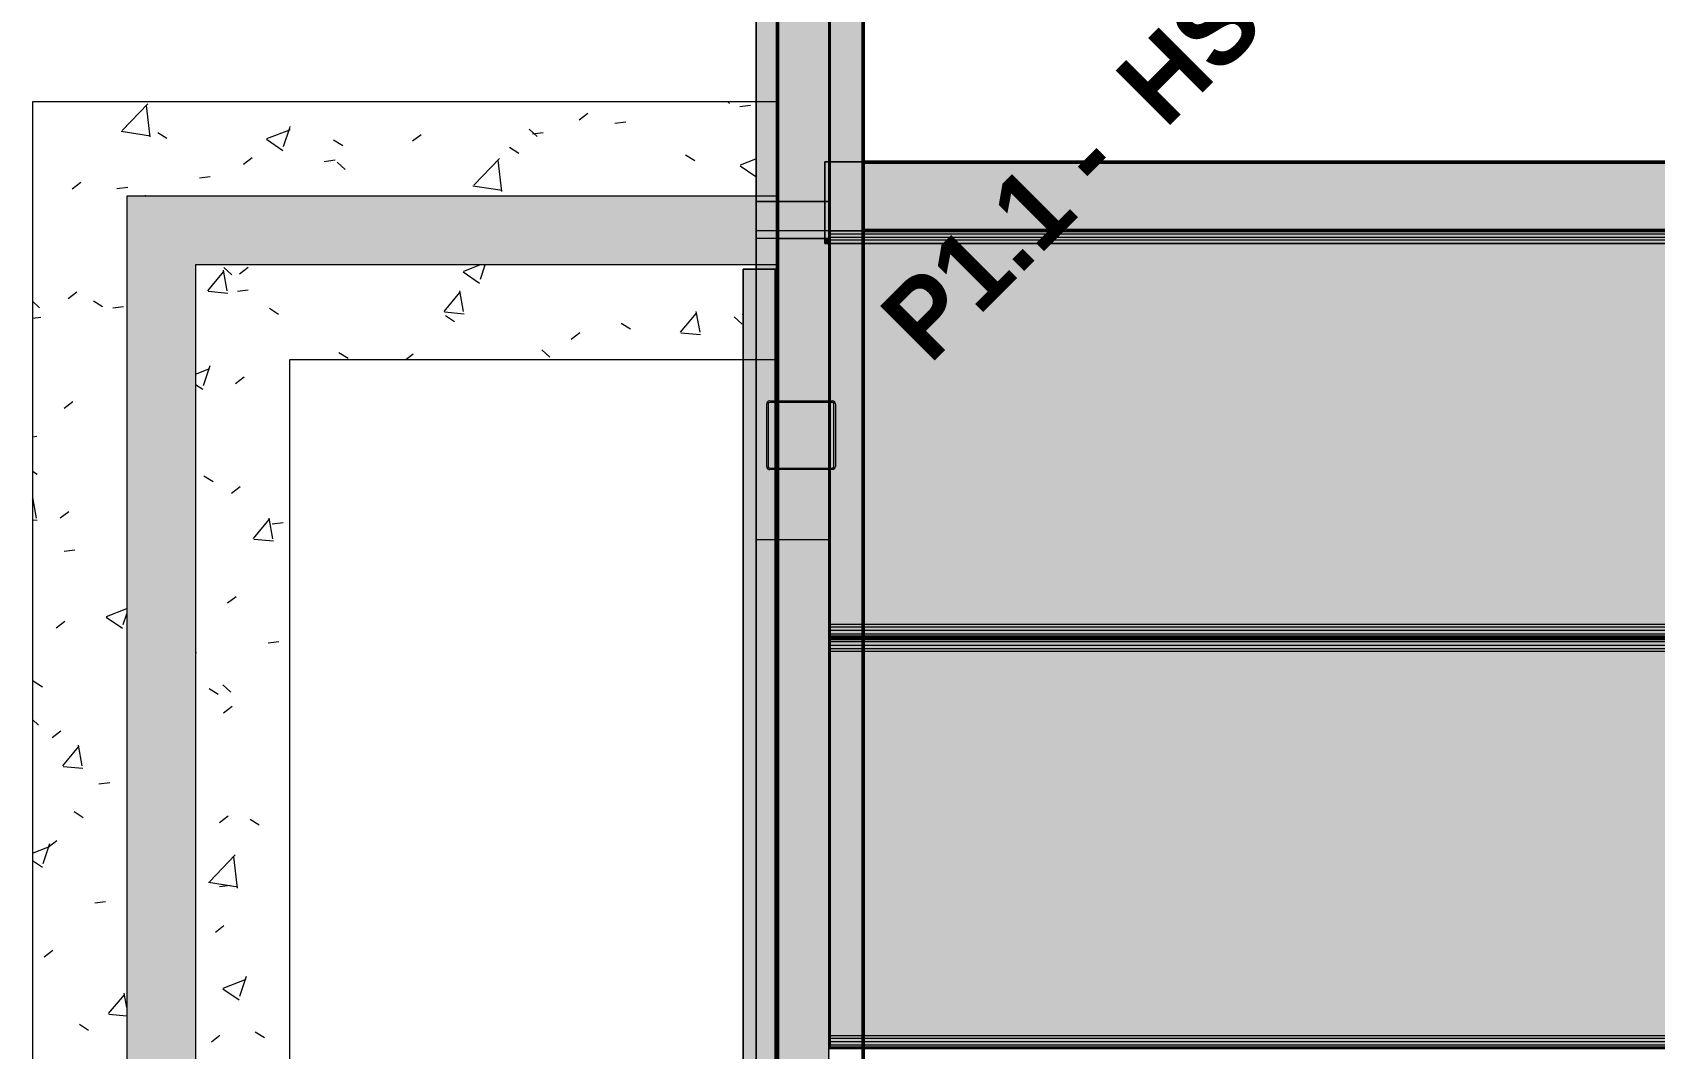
# Model space of a CAD drawing. Header units: inches. Extents: x -4126 to 2305, y -1116 to 12338.
# Drawn here: x -3916.1 to -3727.1, y 11335.7 to 11454.1 of the extents above; entities that cross this region are included whole.
import ezdxf

# ---------------------------------------------------------------- set-up
doc = ezdxf.new("R2010")
doc.units = ezdxf.units.IN
doc.header["$MEASUREMENT"] = 0
doc.linetypes.add('Hidden 1_8_', pattern=[0.1875, 0.125, -0.0625])
for name, color, linetype, lineweight in [('A-WALL', 113, 'Continuous', 13), ('I-WALL', 2, 'Continuous', 13), ('S-BEAM', 12, 'Continuous', 9), ('S-COLS', 52, 'Continuous', 9), ('S-COLS-IDEN', 171, 'Continuous', 30), ('S-FNDN', 32, 'Continuous', 13)]:
    doc.layers.add(name, color=color, linetype=linetype, lineweight=lineweight)
doc.styles.add('Century Gothic_B', font='GOTHICB.TTF', dxfattribs={"height": 9})
pattern_1 = [(50, (0, 0), (27.5427, -2.40992), [2.88, -31.68]), (355, (0, 0), (-5.327844, 28.884266), [2.304, -25.344]), (100.451, (2.295, -0.2), (22.215316, 26.47393), [2.448, -26.924]), (46.184, (0, 7.68), (40.98187, -6.35642), [4.32, -47.52]), (96.636, (3.415, 7.15), (35.89075, 37.40619), [3.671, -40.386]), (351.184, (0, 7.68), (35.89097, 37.40622), [3.456, -38.016]), (21, (3.84, 5.76), (22.921036, -15.46073), [2.88, -31.68]), (326, (3.84, 5.76), (9.34353, 27.84574), [2.304, -25.344]), (71.451, (5.75, 4.472), (32.26477, 12.38442), [2.448, -26.924]), (37.5, (0, 0), (0.466855, 12.782707), [1.267, -23.77, 1.267, -24.461, -25.44]), (37.5, (0, 0), (0.466855, 12.782707), [-50.765, 1.267, -24.173]), (7.5, (0, 0), (10.10159, 15.14509), [1.267, -13.402, 1.267, -23.194, -9.696]), (7.5, (0, 0), (10.10159, 15.14509), [-39.13, 1.267, -8.429]), (327.5, (-8.563, 0), (20.499161, -0.86578), [1.267, -8.333, 1.267, -28.685, -39.744]), (327.5, (-8.563, 0), (20.499161, -0.86578), [-39.552, 1.267, -38.477]), (317.5, (-12.403, 0), (22.39478, 3.844288), [1.267, -11.213, 1.267, -18.624, -28.224]), (317.5, (-12.403, 0), (22.39478, 3.844288), [-32.371, 1.267, -26.957])]

# ---------------------------------------------------------------- blocks, each defined once
blk = doc.blocks.new('CTR - 1st Phase - Shell_rvt-1-FRAMING PLAN - 1ST FLOOR')
at = {"layer": 'A-WALL', "lineweight": 5, "transparency": 33554585}
for points in [[(-3829.32, 11445.99), (-3829.32, 11551.9), (-3831.82, 11551.9), (-3831.82, 11445.99), (-3829.65, 11445.99)], [(-3829.32, 11434.99), (-3829.32, 11445.99), (-3831.82, 11445.99), (-3831.82, 11434.99), (-3829.42, 11434.99)], [(-3829.34, 11430.99), (-3829.41, 11434.39), (-3831.82, 11434.39), (-3831.82, 11430.99)], [(-3829.32, 11434.39), (-3829.32, 11434.99), (-3829.42, 11434.98), (-3829.41, 11434.39)], [(-3829.32, 11430.99), (-3829.32, 11434.39), (-3829.41, 11434.39), (-3829.34, 11430.99)], [(-3823.82, 11430.99), (-3823.82, 11434.39), (-3829.32, 11434.39), (-3829.32, 11430.99), (-3829.28, 11430.99)], [(-3823.82, 11430.99), (-3823.2, 11430.99), (-3823.2, 11434.39), (-3823.82, 11434.39)], [(-3831.82, 11426.99), (-3829.32, 11426.99), (-3829.32, 11430.08), (-3831.82, 11430.08), (-3831.82, 11428.43)], [(-3823.32, 11429.49), (-3823.32, 11430.08), (-3823.82, 11430.08), (-3823.82, 11429.49)], [(-3823.2, 11429.49), (-3823.2, 11430.08), (-3823.32, 11430.08), (-3823.3, 11429.49)], [(-3831.82, 11426.49), (-3829.32, 11426.49), (-3829.32, 11426.99), (-3831.82, 11426.99)], [(-3829.5, 11415.99), (-3829.32, 11415.99), (-3829.32, 11426.49), (-3831.82, 11426.49), (-3831.82, 11415.99), (-3829.54, 11415.99)], [(-3829.32, 11164.59), (-3823.32, 11164.59), (-3823.32, 11394.99), (-3829.32, 11394.99), (-3829.32, 11170.09)]]:
    blk.add_hatch(color=13, dxfattribs=at).paths.add_polyline_path(points, flags=0)
h = blk.add_hatch(color=13, dxfattribs=at)
h.paths.add_polyline_path([(-3829.32, 11430.08), (-3823.82, 11430.08), (-3823.82, 11430.99), (-3829.32, 11430.99)], flags=0)
h.paths.add_polyline_path([(-3823.82, 11434.39), (-3823.82, 11438.99), (-3823.2, 11438.99), (-3823.2, 11551.9), (-3829.32, 11551.9), (-3829.32, 11434.39), (-3829.11, 11434.39)], flags=0)
h = blk.add_hatch(color=13, dxfattribs=at)
h.paths.add_polyline_path([(-3831.82, 11430.08), (-3829.32, 11430.08), (-3829.34, 11430.99), (-3831.82, 11430.99)], flags=0)
h.paths.add_polyline_path([(-3831.82, 11434.39), (-3829.41, 11434.39), (-3829.42, 11434.99), (-3831.82, 11434.99), (-3831.82, 11434.69)], flags=0)
h = blk.add_hatch(color=13, dxfattribs=at)
h.paths.add_polyline_path([(-3829.32, 10011.59), (-3823.32, 10011.59), (-3823.32, 10051.37), (-3829.32, 10051.37), (-3829.32, 10050.65)], flags=0)
h.paths.add_polyline_path([(-3829.32, 10089.39), (-3823.32, 10089.39), (-3823.32, 10127.98), (-3829.32, 10127.98), (-3829.32, 10105.37)], flags=0)
h.paths.add_polyline_path([(-3829.32, 10166), (-3823.32, 10166), (-3823.32, 10167.33), (-3829.32, 10167.33)], flags=0)
h.paths.add_polyline_path([(-3823.32, 10203.45), (-3823.32, 10242.99), (-3829.32, 10242.99), (-3829.32, 10203.45)], flags=0)
h.paths.add_polyline_path([(-3823.32, 10281.01), (-3823.32, 10363.19), (-3829.32, 10363.19), (-3829.32, 10281.01), (-3823.82, 10281.01)], flags=0)
h.paths.add_polyline_path([(-3824.69, 10391.06), (-3823.32, 10391.06), (-3823.32, 10434.99), (-3829.32, 10434.99), (-3829.32, 10391.06)], flags=0)
h.paths.add_polyline_path([(-3829.32, 10473.01), (-3823.32, 10473.01), (-3823.32, 10473.77), (-3829.32, 10473.77)], flags=0)
h.paths.add_polyline_path([(-3823.32, 10511.79), (-3823.32, 10588.78), (-3829.32, 10588.78), (-3829.32, 10511.79), (-3825.65, 10511.79)], flags=0)
h.paths.add_polyline_path([(-3829.32, 10626.8), (-3823.32, 10626.8), (-3823.32, 10627.18), (-3829.32, 10627.18)], flags=0)
h.paths.add_polyline_path([(-3823.32, 10665.2), (-3823.32, 10746.19), (-3829.32, 10746.19), (-3829.32, 10665.2), (-3826.87, 10665.2)], flags=0)
h.paths.add_polyline_path([(-3823.32, 10774.06), (-3823.32, 10780.97), (-3829.32, 10780.97), (-3829.32, 10774.06), (-3827.74, 10774.06)], flags=0)
h.paths.add_polyline_path([(-3823.32, 10818.99), (-3823.32, 10857.77), (-3829.32, 10857.77), (-3829.32, 10818.99), (-3828.09, 10818.99)], flags=0)
h.paths.add_polyline_path([(-3828.71, 10895.79), (-3823.32, 10895.79), (-3823.32, 10902.05), (-3829.32, 10902.05), (-3829.32, 10895.79)], flags=0)
h.paths.add_polyline_path([(-3823.32, 10929.93), (-3823.32, 10973.54), (-3829.32, 10973.54), (-3829.32, 10929.93), (-3828.98, 10929.93)], flags=0)
h.paths.add_polyline_path([(-3823.32, 11009.66), (-3823.32, 11011.18), (-3829.32, 11011.18), (-3829.32, 11009.66)], flags=0)
h.paths.add_polyline_path([(-3824.76, 11049.2), (-3823.32, 11049.2), (-3823.32, 11049.58), (-3829.32, 11049.58), (-3829.32, 11049.2)], flags=0)
h.paths.add_polyline_path([(-3823.32, 11087.6), (-3823.32, 11144.15), (-3829.32, 11144.15), (-3829.32, 11087.6), (-3826.28, 11087.6)], flags=0)
h.paths.add_polyline_path([(-3823.32, 11144.33), (-3823.32, 11151.98), (-3829.32, 11151.98), (-3829.32, 11144.33), (-3828.52, 11144.33)], flags=0)
h.paths.add_polyline_path([(-3827.17, 11152.15), (-3823.32, 11152.15), (-3823.32, 11164.59), (-3829.32, 11164.59), (-3829.32, 11152.15), (-3828.83, 11152.15)], flags=0)
h.paths.add_polyline_path([(-3823.32, 11394.99), (-3823.32, 11403.15), (-3829.32, 11403.15), (-3829.32, 11394.99)], flags=0)
h.paths.add_polyline_path([(-3823.32, 11403.33), (-3823.32, 11410.98), (-3829.32, 11410.98), (-3829.32, 11403.33), (-3827.87, 11403.33)], flags=0)
h.paths.add_polyline_path([(-3829.32, 11411.15), (-3823.32, 11411.15), (-3823.32, 11429.49), (-3823.82, 11429.49), (-3823.82, 11430.08), (-3829.32, 11430.08), (-3829.32, 11415.99)], flags=0)
h = blk.add_hatch(color=13, dxfattribs=at)
h.paths.add_polyline_path([(-3823.2, 10011.59), (-3823.2, 10051.37), (-3823.32, 10051.37), (-3823.32, 10011.59)], flags=0)
h.paths.add_polyline_path([(-3823.32, 10089.39), (-3823.2, 10089.39), (-3823.2, 10104.54), (-3823.32, 10104.54)], flags=0)
h.paths.add_polyline_path([(-3823.32, 10104.94), (-3823.2, 10104.94), (-3823.2, 10105.37), (-3823.32, 10105.37)], flags=0)
h.paths.add_polyline_path([(-3823.32, 10106.2), (-3823.2, 10106.2), (-3823.2, 10106.63), (-3823.32, 10106.63)], flags=0)
h.paths.add_polyline_path([(-3823.32, 10107.02), (-3823.2, 10107.02), (-3823.2, 10127.98), (-3823.32, 10127.98)], flags=0)
h.paths.add_polyline_path([(-3823.25, 10166), (-3823.2, 10166), (-3823.2, 10167.33), (-3823.32, 10167.33), (-3823.32, 10166)], flags=0)
h.paths.add_polyline_path([(-3823.2, 10203.45), (-3823.2, 10242.99), (-3823.32, 10242.99), (-3823.32, 10203.45)], flags=0)
h.paths.add_polyline_path([(-3823.32, 10281.01), (-3823.2, 10281.01), (-3823.2, 10296.07), (-3823.32, 10296.07)], flags=0)
h.paths.add_polyline_path([(-3823.32, 10296.47), (-3823.2, 10296.47), (-3823.2, 10296.9), (-3823.32, 10296.9)], flags=0)
h.paths.add_polyline_path([(-3823.32, 10297.73), (-3823.2, 10297.73), (-3823.2, 10298.16), (-3823.32, 10298.16)], flags=0)
h.paths.add_polyline_path([(-3823.2, 10298.55), (-3823.2, 10343.95), (-3823.32, 10343.95), (-3823.32, 10298.55)], flags=0)
h.paths.add_polyline_path([(-3823.2, 10344.35), (-3823.2, 10344.78), (-3823.32, 10344.78), (-3823.32, 10344.35)], flags=0)
h.paths.add_polyline_path([(-3823.32, 10345.61), (-3823.2, 10345.61), (-3823.2, 10346.04), (-3823.32, 10346.04)], flags=0)
h.paths.add_polyline_path([(-3823.2, 10346.43), (-3823.2, 10363.19), (-3823.32, 10363.19), (-3823.32, 10346.43)], flags=0)
h.paths.add_polyline_path([(-3823.2, 10391.06), (-3823.2, 10391.84), (-3823.32, 10391.84), (-3823.32, 10391.06)], flags=0)
h.paths.add_polyline_path([(-3823.32, 10392.23), (-3823.2, 10392.23), (-3823.2, 10392.66), (-3823.32, 10392.66)], flags=0)
h.paths.add_polyline_path([(-3823.32, 10393.49), (-3823.2, 10393.49), (-3823.2, 10393.92), (-3823.32, 10393.92)], flags=0)
h.paths.add_polyline_path([(-3823.2, 10394.32), (-3823.2, 10434.99), (-3823.32, 10434.99), (-3823.32, 10394.32)], flags=0)
h.paths.add_polyline_path([(-3823.2, 10473.01), (-3823.2, 10473.77), (-3823.32, 10473.77), (-3823.32, 10473.01)], flags=0)
h.paths.add_polyline_path([(-3823.32, 10511.79), (-3823.2, 10511.79), (-3823.2, 10535.48), (-3823.32, 10535.48)], flags=0)
h.paths.add_polyline_path([(-3823.2, 10535.87), (-3823.2, 10536.3), (-3823.32, 10536.3), (-3823.32, 10535.87)], flags=0)
h.paths.add_polyline_path([(-3823.32, 10537.14), (-3823.2, 10537.14), (-3823.2, 10537.57), (-3823.32, 10537.57)], flags=0)
h.paths.add_polyline_path([(-3823.2, 10537.96), (-3823.2, 10583.36), (-3823.32, 10583.36), (-3823.32, 10537.96)], flags=0)
h.paths.add_polyline_path([(-3823.32, 10583.76), (-3823.2, 10583.76), (-3823.2, 10584.19), (-3823.32, 10584.19)], flags=0)
h.paths.add_polyline_path([(-3823.32, 10585.02), (-3823.2, 10585.02), (-3823.2, 10585.45), (-3823.32, 10585.45)], flags=0)
h.paths.add_polyline_path([(-3823.2, 10585.84), (-3823.2, 10588.78), (-3823.32, 10588.78), (-3823.32, 10585.84)], flags=0)
h.paths.add_polyline_path([(-3823.32, 10626.8), (-3823.2, 10626.8), (-3823.2, 10627.18), (-3823.32, 10627.18)], flags=0)
h.paths.add_polyline_path([(-3823.2, 10665.2), (-3823.2, 10679.13), (-3823.32, 10679.13), (-3823.32, 10665.2)], flags=0)
h.paths.add_polyline_path([(-3823.32, 10679.52), (-3823.2, 10679.52), (-3823.2, 10679.95), (-3823.32, 10679.95)], flags=0)
h.paths.add_polyline_path([(-3823.32, 10680.78), (-3823.2, 10680.78), (-3823.2, 10681.21), (-3823.32, 10681.21)], flags=0)
h.paths.add_polyline_path([(-3823.32, 10681.61), (-3823.2, 10681.61), (-3823.2, 10727.01), (-3823.32, 10727.01)], flags=0)
h.paths.add_polyline_path([(-3823.32, 10727.4), (-3823.2, 10727.4), (-3823.2, 10727.83), (-3823.32, 10727.83)], flags=0)
h.paths.add_polyline_path([(-3823.32, 10728.67), (-3823.2, 10728.67), (-3823.2, 10729.1), (-3823.32, 10729.1)], flags=0)
h.paths.add_polyline_path([(-3823.2, 10729.49), (-3823.2, 10746.19), (-3823.32, 10746.19), (-3823.32, 10729.49)], flags=0)
h.paths.add_polyline_path([(-3823.2, 10774.06), (-3823.2, 10774.89), (-3823.32, 10774.89), (-3823.32, 10774.06)], flags=0)
h.paths.add_polyline_path([(-3823.2, 10775.28), (-3823.2, 10775.71), (-3823.32, 10775.71), (-3823.32, 10775.28)], flags=0)
h.paths.add_polyline_path([(-3823.32, 10776.55), (-3823.2, 10776.55), (-3823.2, 10776.98), (-3823.32, 10776.98)], flags=0)
h.paths.add_polyline_path([(-3823.2, 10777.37), (-3823.2, 10780.97), (-3823.32, 10780.97), (-3823.32, 10777.37)], flags=0)
h.paths.add_polyline_path([(-3823.2, 10818.99), (-3823.2, 10822.77), (-3823.32, 10822.77), (-3823.32, 10818.99)], flags=0)
h.paths.add_polyline_path([(-3823.32, 10823.17), (-3823.2, 10823.17), (-3823.2, 10823.6), (-3823.32, 10823.6)], flags=0)
h.paths.add_polyline_path([(-3823.32, 10824.08), (-3823.2, 10824.08), (-3823.2, 10824.5), (-3823.32, 10824.5)], flags=0)
h.paths.add_polyline_path([(-3823.32, 10824.9), (-3823.2, 10824.9), (-3823.2, 10857.77), (-3823.32, 10857.77), (-3823.32, 10825.65)], flags=0)
h.paths.add_polyline_path([(-3823.32, 10895.79), (-3823.2, 10895.79), (-3823.2, 10902.05), (-3823.32, 10902.05)], flags=0)
h.paths.add_polyline_path([(-3823.32, 10929.93), (-3823.2, 10929.93), (-3823.2, 10966.06), (-3823.32, 10966.06)], flags=0)
h.paths.add_polyline_path([(-3823.32, 10966.46), (-3823.2, 10966.46), (-3823.2, 10966.89), (-3823.32, 10966.89)], flags=0)
h.paths.add_polyline_path([(-3823.2, 10967.72), (-3823.2, 10968.15), (-3823.32, 10968.15), (-3823.32, 10967.72)], flags=0)
h.paths.add_polyline_path([(-3823.32, 10968.54), (-3823.2, 10968.54), (-3823.2, 10973.54), (-3823.32, 10973.54)], flags=0)
h.paths.add_polyline_path([(-3823.2, 11009.66), (-3823.2, 11011.18), (-3823.32, 11011.18), (-3823.32, 11009.66)], flags=0)
h.paths.add_polyline_path([(-3823.32, 11049.2), (-3823.2, 11049.2), (-3823.2, 11049.58), (-3823.32, 11049.58)], flags=0)
h.paths.add_polyline_path([(-3823.2, 11087.6), (-3823.2, 11109.71), (-3823.32, 11109.71), (-3823.32, 11087.6)], flags=0)
h.paths.add_polyline_path([(-3823.32, 11110.1), (-3823.2, 11110.1), (-3823.2, 11110.53), (-3823.32, 11110.53)], flags=0)
h.paths.add_polyline_path([(-3823.2, 11111.37), (-3823.2, 11111.8), (-3823.32, 11111.8), (-3823.32, 11111.37)], flags=0)
h.paths.add_polyline_path([(-3823.32, 11112.19), (-3823.2, 11112.19), (-3823.2, 11144.15), (-3823.32, 11144.15), (-3823.32, 11121.94)], flags=0)
h.paths.add_polyline_path([(-3823.2, 11144.33), (-3823.2, 11151.98), (-3823.32, 11151.98), (-3823.32, 11144.33)], flags=0)
h.paths.add_polyline_path([(-3823.32, 11152.15), (-3823.2, 11152.15), (-3823.2, 11157.59), (-3823.32, 11157.59)], flags=0)
h.paths.add_polyline_path([(-3823.32, 11157.99), (-3823.2, 11157.99), (-3823.2, 11158.41), (-3823.32, 11158.41)], flags=0)
h.paths.add_polyline_path([(-3823.2, 11159.25), (-3823.2, 11159.68), (-3823.32, 11159.68), (-3823.32, 11159.25)], flags=0)
h.paths.add_polyline_path([(-3823.32, 11160.07), (-3823.2, 11160.07), (-3823.2, 11164.59), (-3823.32, 11164.59)], flags=0)
h.paths.add_polyline_path([(-3823.2, 11394.99), (-3823.2, 11403.15), (-3823.32, 11403.15), (-3823.32, 11394.99)], flags=0)
h.paths.add_polyline_path([(-3823.32, 11403.33), (-3823.2, 11403.33), (-3823.2, 11410.98), (-3823.32, 11410.98), (-3823.32, 11406.9)], flags=0)
h.paths.add_polyline_path([(-3823.32, 11411.15), (-3823.2, 11411.15), (-3823.2, 11429.49), (-3823.32, 11429.49), (-3823.32, 11417.66)], flags=0)
h = blk.add_hatch(color=13, dxfattribs=at)
h.paths.add_polyline_path([(-3829.58, 11394.99), (-3829.32, 11394.99), (-3829.32, 11403.15), (-3830.38, 11403.19), (-3830.4, 11403.2), (-3830.53, 11403.35), (-3830.57, 11403.5), (-3830.55, 11410.89), (-3830.53, 11410.98), (-3830.38, 11411.11), (-3830.23, 11411.15), (-3829.32, 11411.15), (-3829.32, 11415.99), (-3831.82, 11415.99), (-3831.82, 11394.99), (-3829.6, 11394.99)], flags=0)
h.paths.add_polyline_path([(-3829.58, 11403.33), (-3829.32, 11403.33), (-3829.32, 11410.98), (-3830.31, 11410.96), (-3830.38, 11410.89), (-3830.4, 11410.81), (-3830.38, 11403.41), (-3830.31, 11403.35), (-3830.23, 11403.33), (-3829.6, 11403.33)], flags=0)
h = blk.add_hatch(color=13, dxfattribs=at)
h.paths.add_polyline_path([(-3829.32, 11144.15), (-3823.32, 11144.15), (-3823.32, 11144.33), (-3829.32, 11144.33), (-3829.32, 11144.17)], flags=0)
h.paths.add_polyline_path([(-3828.83, 11151.98), (-3823.32, 11151.99), (-3823.32, 11152.15), (-3829.32, 11152.13), (-3829.32, 11151.98)], flags=0)
h.paths.add_polyline_path([(-3829.32, 11403.15), (-3823.32, 11403.15), (-3823.32, 11403.33), (-3829.32, 11403.33), (-3829.32, 11403.17)], flags=0)
h.paths.add_polyline_path([(-3829.32, 11410.98), (-3823.32, 11410.99), (-3823.32, 11411.15), (-3829.32, 11411.13)], flags=0)
h = blk.add_hatch(color=13, dxfattribs=at)
h.paths.add_polyline_path([(-3823.2, 11144.15), (-3823.2, 11144.33), (-3823.32, 11144.32), (-3823.32, 11144.15)], flags=0)
h.paths.add_polyline_path([(-3823.2, 11151.98), (-3823.2, 11152.15), (-3823.32, 11152.15), (-3823.32, 11151.98)], flags=0)
h.paths.add_polyline_path([(-3823.2, 11403.15), (-3823.2, 11403.33), (-3823.32, 11403.32), (-3823.32, 11403.15)], flags=0)
h.paths.add_polyline_path([(-3823.2, 11410.98), (-3823.2, 11411.15), (-3823.32, 11411.15), (-3823.32, 11410.98)], flags=0)
h = blk.add_hatch(color=13, dxfattribs=at)
h.paths.add_polyline_path([(-3829.32, 11283.17), (-3829.57, 11283.19), (-3829.54, 11283.33), (-3829.32, 11283.34), (-3829.32, 11394.99), (-3831.82, 11394.99), (-3831.82, 11283.18), (-3829.39, 11283.17)], flags=0)
h.paths.add_polyline_path([(-3829.58, 11164.59), (-3829.32, 11164.59), (-3829.32, 11283.17), (-3829.82, 11283.17), (-3829.79, 11164.59), (-3829.59, 11164.59)], flags=0)
h = blk.add_hatch(color=13, dxfattribs=at)
h.paths.add_polyline_path([(-3823.32, 11164.59), (-3823.2, 11164.59), (-3823.2, 11205.47), (-3823.32, 11205.47), (-3823.32, 11170.09)], flags=0)
h.paths.add_polyline_path([(-3823.32, 11205.87), (-3823.2, 11205.87), (-3823.2, 11206.3), (-3823.32, 11206.3)], flags=0)
h.paths.add_polyline_path([(-3823.32, 11207.13), (-3823.2, 11207.13), (-3823.2, 11207.56), (-3823.32, 11207.56)], flags=0)
h.paths.add_polyline_path([(-3823.32, 11207.95), (-3823.2, 11207.95), (-3823.2, 11253.36), (-3823.32, 11253.36)], flags=0)
h.paths.add_polyline_path([(-3823.32, 11253.75), (-3823.2, 11253.75), (-3823.2, 11254.18), (-3823.32, 11254.18)], flags=0)
h.paths.add_polyline_path([(-3823.32, 11255.01), (-3823.2, 11255.01), (-3823.2, 11255.44), (-3823.32, 11255.44)], flags=0)
h.paths.add_polyline_path([(-3823.32, 11255.84), (-3823.2, 11255.84), (-3823.2, 11287.78), (-3823.32, 11287.78), (-3823.32, 11256.21)], flags=0)
h.paths.add_polyline_path([(-3823.32, 11288.2), (-3823.2, 11288.2), (-3823.2, 11288.63), (-3823.32, 11288.63), (-3823.32, 11288.5)], flags=0)
h.paths.add_polyline_path([(-3823.32, 11289.02), (-3823.2, 11289.02), (-3823.2, 11334.42), (-3823.32, 11334.42), (-3823.32, 11299.26)], flags=0)
h.paths.add_polyline_path([(-3823.2, 11334.82), (-3823.2, 11335.25), (-3823.32, 11335.25), (-3823.32, 11334.82)], flags=0)
h.paths.add_polyline_path([(-3823.32, 11336.08), (-3823.2, 11336.08), (-3823.2, 11336.51), (-3823.32, 11336.51)], flags=0)
h.paths.add_polyline_path([(-3823.32, 11336.9), (-3823.2, 11336.9), (-3823.2, 11382.3), (-3823.32, 11382.3), (-3823.32, 11342.32)], flags=0)
h.paths.add_polyline_path([(-3823.32, 11382.7), (-3823.2, 11382.7), (-3823.2, 11383.13), (-3823.32, 11383.13)], flags=0)
h.paths.add_polyline_path([(-3823.32, 11383.96), (-3823.2, 11383.96), (-3823.2, 11384.39), (-3823.32, 11384.39)], flags=0)
h.paths.add_polyline_path([(-3823.32, 11384.78), (-3823.2, 11384.78), (-3823.2, 11394.99), (-3823.32, 11394.99), (-3823.32, 11385.37)], flags=0)
h = blk.add_hatch(color=13, dxfattribs=at)
h.paths.add_polyline_path([(-3823.2, 11205.47), (-3823.2, 11205.87), (-3823.32, 11205.87), (-3823.32, 11205.47)], flags=0)
h.paths.add_polyline_path([(-3823.32, 11207.56), (-3823.2, 11207.56), (-3823.2, 11207.95), (-3823.32, 11207.95)], flags=0)
h.paths.add_polyline_path([(-3823.2, 11253.36), (-3823.2, 11253.75), (-3823.32, 11253.75), (-3823.32, 11253.36)], flags=0)
h.paths.add_polyline_path([(-3823.2, 11255.44), (-3823.2, 11255.84), (-3823.32, 11255.84), (-3823.32, 11255.44)], flags=0)
h.paths.add_polyline_path([(-3823.32, 11288.63), (-3823.2, 11288.63), (-3823.2, 11289.02), (-3823.32, 11289.02)], flags=0)
h.paths.add_polyline_path([(-3823.2, 11334.42), (-3823.2, 11334.82), (-3823.32, 11334.82), (-3823.32, 11334.42)], flags=0)
h.paths.add_polyline_path([(-3823.2, 11336.51), (-3823.2, 11336.9), (-3823.32, 11336.9), (-3823.32, 11336.51)], flags=0)
h.paths.add_polyline_path([(-3823.32, 11382.3), (-3823.2, 11382.3), (-3823.2, 11382.7), (-3823.32, 11382.7)], flags=0)
h.paths.add_polyline_path([(-3823.32, 11384.39), (-3823.2, 11384.39), (-3823.2, 11384.78), (-3823.32, 11384.78)], flags=0)
h = blk.add_hatch(color=13, dxfattribs=at)
h.paths.add_polyline_path([(-3823.32, 11206.3), (-3823.2, 11206.3), (-3823.2, 11207.13), (-3823.32, 11207.13), (-3823.32, 11206.67)], flags=0)
h.paths.add_polyline_path([(-3823.2, 11254.18), (-3823.2, 11255.01), (-3823.32, 11255.01), (-3823.32, 11254.18)], flags=0)
h.paths.add_polyline_path([(-3823.2, 11287.78), (-3823.2, 11288.2), (-3823.32, 11288.2), (-3823.32, 11287.78)], flags=0)
h.paths.add_polyline_path([(-3823.32, 11335.25), (-3823.2, 11335.25), (-3823.2, 11336.08), (-3823.32, 11336.08), (-3823.32, 11335.62)], flags=0)
h.paths.add_polyline_path([(-3823.2, 11383.13), (-3823.2, 11383.96), (-3823.32, 11383.96), (-3823.32, 11383.13)], flags=0)
at = {"layer": 'A-WALL', "color": 253}
for p, q in [((-3831.82, 11551.9), (-3831.82, 11445.99)), ((-3829.32, 11430.99), (-3823.82, 11430.99)), ((-3823.82, 11430.99), (-3823.32, 11430.99)), ((-3823.32, 11430.99), (-3823.2, 11430.99)), ((-3823.2, 11430.58), (-3823.2, 11430.19)), ((-3831.82, 11415.99), (-3831.82, 11226.97)), ((-3829.32, 11415.99), (-3829.32, 11283.34)), ((-3829.32, 11394.99), (-3829.32, 11415.99)), ((-3823.2, 11411.15), (-3823.2, 11410.99)), ((-3823.2, 11403.32), (-3823.2, 11403.15)), ((-3829.32, 11283.34), (-3829.32, 11394.99)), ((-3823.2, 11384.78), (-3823.2, 11384.39)), ((-3823.2, 11383.96), (-3823.2, 11383.59)), ((-3823.2, 11383.5), (-3823.2, 11383.13)), ((-3823.2, 11382.7), (-3823.2, 11382.3)), ((-3823.2, 11336.9), (-3823.2, 11336.51)), ((-3823.2, 11336.08), (-3823.2, 11335.7))]:
    blk.add_line(p, q, dxfattribs=at)
at = {"layer": 'A-WALL', "color": 9}
for p, q in [((-3823.2, 11430.99), (-3823.2, 11551.9)), ((-3831.82, 11445.99), (-3831.82, 11434.99)), ((-3831.82, 11434.99), (-3831.82, 11430.08)), ((-3823.2, 11430.58), (-3823.2, 11430.99)), ((-3823.2, 11430.19), (-3823.2, 11430.58)), ((-3831.82, 11430.08), (-3831.82, 11426.99)), ((-3829.32, 11430.08), (-3829.32, 11426.99)), ((-3829.32, 11426.99), (-3829.32, 11430.08)), ((-3823.32, 11430.08), (-3829.32, 11430.08)), ((-3823.2, 11430.08), (-3823.32, 11430.08)), ((-3823.2, 11430.08), (-3823.2, 11430.19)), ((-3823.2, 11394.99), (-3823.2, 11430.08)), ((-3831.82, 11426.99), (-3831.82, 11426.49)), ((-3831.82, 11426.49), (-3831.82, 11415.99)), ((-3829.32, 11426.99), (-3829.32, 11426.49)), ((-3829.32, 11426.49), (-3829.32, 11426.99)), ((-3829.32, 11426.49), (-3829.32, 11415.99)), ((-3829.32, 11415.99), (-3829.32, 11426.49)), ((-3829.32, 11394.99), (-3823.32, 11394.99)), ((-3823.32, 11394.99), (-3823.2, 11394.99)), ((-3823.2, 11384.78), (-3823.2, 11394.99)), ((-3823.2, 11384.39), (-3823.2, 11384.78)), ((-3823.2, 11383.59), (-3823.2, 11384.39)), ((-3823.2, 11382.7), (-3823.2, 11383.5)), ((-3823.2, 11382.3), (-3823.2, 11382.7)), ((-3823.2, 11336.9), (-3823.2, 11382.3)), ((-3823.2, 11336.51), (-3823.2, 11336.9)), ((-3823.2, 11335.7), (-3823.2, 11336.51))]:
    blk.add_line(p, q, dxfattribs=at)
at = {"layer": 'A-WALL', "color": 33}
for p, q in [((-3831.82, 11445.99), (-3831.82, 11547.59)), ((-3823.2, 11547.59), (-3823.2, 11438.99)), ((-3831.82, 11434.99), (-3831.82, 11445.99)), ((-3831.82, 11434.39), (-3831.82, 11434.99)), ((-3831.82, 11430.99), (-3829.34, 11430.99)), ((-3831.82, 11430.08), (-3831.82, 11430.99)), ((-3829.32, 11430.99), (-3823.82, 11430.99)), ((-3823.32, 11430.99), (-3823.2, 11430.99)), ((-3823.2, 11430.99), (-3823.2, 11430.58)), ((-3831.82, 11426.99), (-3831.82, 11430.08)), ((-3829.32, 11430.08), (-3823.32, 11430.08)), ((-3823.32, 11430.08), (-3823.2, 11430.08)), ((-3823.2, 11430.19), (-3823.2, 11430.08)), ((-3823.2, 11430.08), (-3823.2, 11429.49)), ((-3823.2, 11429.49), (-3823.2, 11411.15)), ((-3831.82, 11426.49), (-3831.82, 11426.99)), ((-3831.82, 11415.99), (-3831.82, 11426.49)), ((-3831.82, 11394.99), (-3831.82, 11415.99)), ((-3823.2, 11410.99), (-3823.2, 11403.32)), ((-3823.2, 11403.15), (-3823.2, 11384.78)), ((-3831.82, 11283.18), (-3831.82, 11394.99)), ((-3831.82, 11394.99), (-3831.82, 11283.18)), ((-3831.82, 11394.99), (-3829.77, 11394.99)), ((-3831.82, 11394.99), (-3829.77, 11394.99)), ((-3829.73, 11394.99), (-3829.69, 11394.99)), ((-3829.73, 11394.99), (-3829.69, 11394.99)), ((-3829.42, 11394.99), (-3829.32, 11394.99)), ((-3829.42, 11394.99), (-3829.32, 11394.99)), ((-3829.32, 11394.99), (-3823.32, 11394.99)), ((-3823.32, 11394.99), (-3823.2, 11394.99)), ((-3823.2, 11384.39), (-3823.2, 11383.96)), ((-3823.2, 11383.13), (-3823.2, 11382.7)), ((-3823.2, 11382.3), (-3823.2, 11336.9)), ((-3823.2, 11336.51), (-3823.2, 11336.08))]:
    blk.add_line(p, q, dxfattribs=at)
at = {"layer": 'A-WALL', "color": 23}
for p, q in [((-3823.2, 11438.99), (-3823.2, 11434.39)), ((-3831.82, 11430.99), (-3831.82, 11434.39)), ((-3829.41, 11434.39), (-3831.82, 11434.39)), ((-3831.82, 11434.39), (-3829.41, 11434.39)), ((-3829.32, 11434.39), (-3829.41, 11434.39)), ((-3829.41, 11434.39), (-3829.32, 11434.39)), ((-3823.82, 11434.39), (-3829.32, 11434.39)), ((-3829.32, 11434.39), (-3823.82, 11434.39)), ((-3823.2, 11434.39), (-3823.82, 11434.39)), ((-3823.82, 11434.39), (-3823.2, 11434.39)), ((-3823.2, 11434.39), (-3823.2, 11430.99)), ((-3831.82, 11430.99), (-3829.34, 11430.99)), ((-3823.82, 11430.99), (-3823.32, 11430.99)), ((-3829.32, 11430.08), (-3831.82, 11430.08)), ((-3829.32, 11430.08), (-3831.82, 11430.08)), ((-3823.82, 11430.08), (-3829.32, 11430.08)), ((-3823.82, 11430.08), (-3829.32, 11430.08)), ((-3823.32, 11430.08), (-3823.82, 11430.08)), ((-3823.32, 11430.08), (-3823.82, 11430.08)), ((-3823.2, 11430.08), (-3823.32, 11430.08)), ((-3823.2, 11430.08), (-3823.32, 11430.08)), ((-3831.82, 11283.18), (-3831.82, 11394.99))]:
    blk.add_line(p, q, dxfattribs=at)
blk = doc.blocks.new('CTR - 1st Phase -Stairs _ Elevators_rvt-1-FRAMING PLAN - 1ST FLOOR')
at = {"layer": 'I-WALL', "lineweight": 5, "transparency": 33554585}
h = blk.add_hatch(color=8, dxfattribs=at)
h.paths.add_polyline_path([(-3823.82, 11430.08), (-3823.32, 11430.08), (-3823.32, 11430.99), (-3823.82, 11430.99), (-3823.82, 11430.19)], flags=0)
h.paths.add_polyline_path([(-3823.32, 11434.39), (-3823.2, 11434.39), (-3823.2, 11438.99), (-3823.82, 11438.99), (-3823.82, 11434.39)], flags=0)
for points in [[(-3643.32, 11430.99), (-3643.32, 11438.99), (-3823.2, 11438.99), (-3823.2, 11430.99), (-3801.85, 11430.99)], [(-3823.2, 11430.19), (-3823.2, 11430.58), (-3823.32, 11430.58), (-3823.32, 11430.19)], [(-3819.32, 11430.19), (-3819.32, 11430.58), (-3823.2, 11430.58), (-3823.2, 11430.19)], [(-3643.32, 11430.19), (-3643.32, 11430.58), (-3819.32, 11430.58), (-3819.32, 11430.19), (-3801.85, 11430.19)]]:
    blk.add_hatch(color=8, dxfattribs=at).paths.add_polyline_path(points, flags=0)
h = blk.add_hatch(color=8, dxfattribs=at)
h.paths.add_polyline_path([(-3823.2, 11430.08), (-3823.2, 11430.19), (-3823.32, 11430.19), (-3823.32, 11430.08)], flags=0)
h.paths.add_polyline_path([(-3823.32, 11430.58), (-3823.2, 11430.58), (-3823.2, 11430.99), (-3823.32, 11430.99)], flags=0)
h = blk.add_hatch(color=8, dxfattribs=at)
h.paths.add_polyline_path([(-3819.32, 11429.49), (-3819.32, 11430.19), (-3823.2, 11430.19), (-3823.2, 11429.49)], flags=0)
h.paths.add_polyline_path([(-3819.32, 11430.58), (-3819.32, 11430.99), (-3823.2, 11430.99), (-3823.2, 11430.58)], flags=0)
h = blk.add_hatch(color=8, dxfattribs=at)
h.paths.add_polyline_path([(-3819.32, 11429.49), (-3643.32, 11429.49), (-3643.32, 11430.19), (-3819.32, 11430.19)], flags=0)
h.paths.add_polyline_path([(-3643.32, 11430.58), (-3643.32, 11430.99), (-3819.32, 11430.99), (-3819.32, 11430.58), (-3801.85, 11430.58)], flags=0)
at = {"layer": 'I-WALL', "color": 33}
for p, q in [((-3823.2, 11438.99), (-3823.82, 11438.99)), ((-3823.82, 11430.08), (-3823.82, 11438.99)), ((-3823.2, 11429.49), (-3823.3, 11429.49))]:
    blk.add_line(p, q, dxfattribs=at)
at = {"layer": 'I-WALL', "color": 23}
for p, q in [((-3823.82, 11438.99), (-3823.2, 11438.99)), ((-3823.82, 11438.99), (-3823.82, 11434.39)), ((-3823.82, 11434.39), (-3823.82, 11430.99)), ((-3823.82, 11430.99), (-3823.82, 11429.49)), ((-3823.32, 11429.49), (-3823.82, 11429.49))]:
    blk.add_line(p, q, dxfattribs=at)
at = {"layer": 'I-WALL', "color": 9}
for p, q in [((-3819.32, 11438.99), (-3823.2, 11438.99)), ((-3643.32, 11438.99), (-3819.32, 11438.99)), ((-3823.82, 11429.49), (-3823.82, 11430.08)), ((-3823.82, 11429.49), (-3823.32, 11429.49)), ((-3823.32, 11429.49), (-3819.32, 11429.49)), ((-3819.32, 11429.49), (-3643.32, 11429.49))]:
    blk.add_line(p, q, dxfattribs=at)
at = {"layer": 'I-WALL', "color": 253}
for p, q in [((-3823.2, 11438.99), (-3819.32, 11438.99)), ((-3819.32, 11438.99), (-3795.32, 11438.99)), ((-3739.32, 11438.99), (-3643.32, 11438.99)), ((-3819.32, 11429.49), (-3823.2, 11429.49)), ((-3643.32, 11429.49), (-3819.32, 11429.49))]:
    blk.add_line(p, q, dxfattribs=at)
at = {"layer": 'I-WALL', "color": 254}
blk.add_line((-3795.32, 11438.99), (-3739.32, 11438.99), dxfattribs=at)
blk = doc.blocks.new('034100 - Precast Structural Concrete - Solid Plank - 12_-1871143-FRAMING PLAN - 1ST FLOOR')
at = {"layer": 'S-BEAM', "transparency": 33554483}
for points in [[(328, 23.9), (4, 23.9), (4, 23.52), (328, 23.52)], [(328, 23.09), (4, 23.09), (4, 22.7), (328, 22.7)], [(331.88, 23.9), (328, 23.9), (328, 23.52), (331.88, 23.52)], [(328, 23.09), (328, 22.7), (331.88, 22.7), (331.88, 23.09)], [(310.53, -22.7), (4, -22.7), (4, -23.09), (328, -23.09), (328, -22.7)], [(4, -23.52), (4, -23.9), (328, -23.9), (328, -23.52), (40.39, -23.52)], [(328, -22.7), (328, -23.09), (331.88, -23.09), (331.88, -22.7)], [(328, -23.52), (328, -23.9), (331.88, -23.9), (331.88, -23.52)], [(328, -23.9), (328, -23.94), (331.88, -23.9)]]:
    blk.add_hatch(color=256, dxfattribs=at).paths.add_polyline_path(points, flags=0)
h = blk.add_hatch(color=256, dxfattribs=at)
h.paths.add_polyline_path([(328, 23.52), (4, 23.52), (4, 23.09), (328, 23.09)], flags=0)
h.paths.add_polyline_path([(40.39, 22.7), (4, 22.7), (4, -22.7), (328, -22.7), (328, 22.7), (310.53, 22.7)], flags=0)
h.paths.add_polyline_path([(40.39, -23.09), (4, -23.09), (4, -23.52), (328, -23.52), (328, -23.09), (310.53, -23.09)], flags=0)
h = blk.add_hatch(color=256, dxfattribs=at)
h.paths.add_polyline_path([(331.88, 23.52), (328, 23.52), (328, 23.09), (331.88, 23.09)], flags=0)
h.paths.add_polyline_path([(328, 22.7), (328, -22.7), (331.88, -22.7), (331.88, 22.7)], flags=0)
h.paths.add_polyline_path([(331.88, -23.09), (328, -23.09), (328, -23.52), (331.88, -23.52)], flags=0)
at = {"layer": 'S-BEAM'}
for p, q in [((328, 23.9), (4, 23.9)), ((4, 23.76), (328, 23.76)), ((328, 23.76), (4, 23.76)), ((4, 23.52), (328, 23.52)), ((328, 23.09), (4, 23.09)), ((328, 23.09), (4, 23.09)), ((328, 22.7), (4, 22.7)), ((332, 23.9), (328, 23.9)), ((328, 23.76), (332, 23.76)), ((332, 23.76), (328, 23.76)), ((328, 23.52), (332, 23.52)), ((332, 23.09), (328, 23.09)), ((332, 23.09), (328, 23.09)), ((332, 22.7), (328, 22.7)), ((332, 23.9), (332, 23.94)), ((332, 23.52), (332, 23.9)), ((332, 23.9), (332, 23.76)), ((332, 23.76), (332, 22.7)), ((332, -23.52), (332, 23.52)), ((332, 22.7), (332, 23.09)), ((332, 23.09), (332, 22.7)), ((332, 22.7), (332, 22.4)), ((328, 22.4), (4, 22.4)), ((332, 22.4), (328, 22.4)), ((332, 22.4), (332, -22.4)), ((328, -22.4), (4, -22.4)), ((332, -22.4), (328, -22.4)), ((332, -22.4), (332, -22.7)), ((328, -22.7), (4, -22.7)), ((328, -23.09), (4, -23.09)), ((328, -23.09), (4, -23.09)), ((328, -23.52), (4, -23.52)), ((328, -23.76), (4, -23.76)), ((328, -23.76), (4, -23.76)), ((328, -23.9), (4, -23.9)), ((328, -23.94), (4, -23.94)), ((332, -22.7), (328, -22.7)), ((332, -23.09), (328, -23.09)), ((332, -23.09), (328, -23.09)), ((332, -23.52), (328, -23.52)), ((332, -23.76), (328, -23.76)), ((332, -23.76), (328, -23.76)), ((332, -23.9), (328, -23.9)), ((332, -23.94), (328, -23.94)), ((332, -22.7), (332, -23.09)), ((332, -23.09), (332, -22.7)), ((332, -22.7), (332, -23.76)), ((332, -23.9), (332, -23.52)), ((332, -23.76), (332, -23.9)), ((332, -23.94), (332, -23.9))]:
    blk.add_line(p, q, dxfattribs=at)
blk = doc.blocks.new('L-Angle - GALV_ ANGLE - T_B_D_-1693491-FRAMING PLAN - 1ST FLOOR')
at = {"layer": 'S-BEAM', "linetype": 'Hidden 1_8_'}
for p, q in [((-73.77, -0.83), (58.89, -0.83)), ((58.89, -0.83), (69.39, -0.83))]:
    blk.add_line(p, q, dxfattribs=at)
blk = doc.blocks.new('034100 - Precast Structural Concrete - Solid Plank - 12_-1872981-FRAMING PLAN - 1ST FLOOR')
at = {"layer": 'S-BEAM', "transparency": 33554483}
for points in [[(328, 23.9), (4, 23.9), (4, 23.52), (328, 23.52)], [(328, 23.09), (4, 23.09), (4, 22.7), (328, 22.7)], [(331.88, 23.9), (328, 23.9), (328, 23.52), (331.88, 23.52)], [(328, 23.09), (328, 22.7), (331.88, 22.7), (331.88, 23.09)]]:
    blk.add_hatch(color=256, dxfattribs=at).paths.add_polyline_path(points, flags=0)
h = blk.add_hatch(color=256, dxfattribs=at)
h.paths.add_polyline_path([(328, 23.52), (4, 23.52), (4, 23.09), (328, 23.09)], flags=0)
h.paths.add_polyline_path([(328, 22.7), (4, 22.7), (4, -22.7), (96, -22.7), (96, -22), (328, -22), (328, 22.11)], flags=0)
h.paths.add_polyline_path([(96, -23.09), (4, -23.09), (4, -23.5), (96, -23.5)], flags=0)
h = blk.add_hatch(color=256, dxfattribs=at)
h.paths.add_polyline_path([(331.88, 23.52), (328, 23.52), (328, 23.09), (331.88, 23.09)], flags=0)
h.paths.add_polyline_path([(328, 22.7), (328, -22), (331.88, -22), (331.88, -3.67), (331.45, -3.63), (331.42, -3.62), (331.3, -3.49), (331.25, -3.32), (331.29, 4.13), (331.3, 4.16), (331.45, 4.29), (331.6, 4.33), (331.88, 4.33), (331.88, 22.7)], flags=0)
h.paths.add_polyline_path([(331.88, 4.16), (331.51, 4.13), (331.45, 4.07), (331.42, 3.98), (331.45, -3.41), (331.51, -3.47), (331.6, -3.49), (331.88, -3.47), (331.88, 4.13)], flags=0)
at = {"layer": 'S-BEAM'}
for p, q in [((4, 23.94), (328, 23.94)), ((4, 23.9), (328, 23.9)), ((4, 23.76), (328, 23.76)), ((4, 23.76), (328, 23.76)), ((4, 23.52), (328, 23.52)), ((4, 23.09), (328, 23.09)), ((4, 23.09), (328, 23.09)), ((4, 22.7), (328, 22.7)), ((328, 23.94), (332, 23.94)), ((328, 23.9), (332, 23.9)), ((328, 23.76), (332, 23.76)), ((328, 23.76), (332, 23.76)), ((328, 23.52), (332, 23.52)), ((328, 23.09), (332, 23.09)), ((328, 23.09), (332, 23.09)), ((328, 22.7), (332, 22.7)), ((332, 23.9), (332, 23.94)), ((332, 23.52), (332, 23.9)), ((332, 23.9), (332, 23.76)), ((332, 23.76), (332, 22.7)), ((332, -23.5), (332, 23.52)), ((332, 22.7), (332, 23.09)), ((332, 23.09), (332, 22.7)), ((332, 22.7), (332, 22.4)), ((4, 22.4), (328, 22.4)), ((328, 22.4), (332, 22.4)), ((332, 22.4), (332, -22.4)), ((4, -22.4), (328, -22.4)), ((328, -22.4), (332, -22.4)), ((332, -22.4), (332, -22.7)), ((4, -22.7), (328, -22.7)), ((4, -23.09), (328, -23.09)), ((4, -23.09), (328, -23.09)), ((328, -23.5), (4, -23.5)), ((4, -23.5), (328, -23.5)), ((328, -22.7), (332, -22.7)), ((328, -23.09), (332, -23.09)), ((328, -23.09), (332, -23.09)), ((332, -23.5), (328, -23.5)), ((328, -23.5), (332, -23.5)), ((332, -22.7), (332, -23.09)), ((332, -23.09), (332, -22.7)), ((332, -22.7), (332, -23.5))]:
    blk.add_line(p, q, dxfattribs=at)

msp = doc.modelspace()

# ---------------------------------------------------------------- hatches: boundary and pattern name
at = {"layer": 'A-WALL', "lineweight": 5, "transparency": 33554483}
for points in [[(-3886.124, 11426.989), (-3831.824, 11426.989), (-3831.824, 11434.989), (-3905.124, 11434.989), (-3905.124, 11426.989), (-3897.124, 11426.989)], [(-3905.124, 11310.989), (-3897.124, 11310.989), (-3897.124, 11426.989), (-3905.124, 11426.989), (-3905.124, 11318.989)]]:
    msp.add_hatch(color=256, dxfattribs=at).paths.add_polyline_path(points, flags=0)
at = {"layer": 'S-BEAM', "lineweight": 5, "transparency": 33554483}
for points in [[(-3833.203, 11415.989), (-3833.074, 11415.989), (-3833.074, 11426.489), (-3833.324, 11426.489), (-3833.287, 11415.989), (-3833.251, 11415.989)], [(-3833.074, 11415.989), (-3831.824, 11415.989), (-3831.824, 11426.489), (-3833.074, 11426.489), (-3833.074, 11417.664)], [(-3833.324, 11283.173), (-3833.074, 11283.183), (-3833.074, 11329.989), (-3833.074, 11415.989), (-3833.324, 11415.989), (-3833.324, 11283.18)], [(-3833.074, 11283.183), (-3831.824, 11283.224), (-3831.824, 11415.989), (-3833.074, 11415.989), (-3833.074, 11283.249)]]:
    msp.add_hatch(color=256, dxfattribs=at).paths.add_polyline_path(points, flags=0)
at = {"layer": 'S-COLS', "lineweight": 5, "transparency": 33554483}
h = msp.add_hatch(color=256, dxfattribs=at)
h.paths.add_polyline_path([(-3829.582, 11403.153), (-3829.581, 11403.169), (-3829.614, 11403.327), (-3830.313, 11403.351), (-3830.376, 11403.414), (-3830.4, 11403.501), (-3830.376, 11410.892), (-3830.313, 11410.956), (-3830.226, 11410.979), (-3829.581, 11410.979), (-3829.611, 11411.153), (-3830.376, 11411.113), (-3830.4, 11411.107), (-3830.533, 11410.956), (-3830.574, 11410.805), (-3830.533, 11403.351), (-3830.527, 11403.327), (-3830.376, 11403.194), (-3830.226, 11403.153), (-3829.602, 11403.153)], flags=0)
h.paths.add_polyline_path([(-3829.324, 11403.153), (-3829.324, 11403.327), (-3829.567, 11403.327), (-3829.534, 11403.153), (-3829.378, 11403.153)], flags=0)
h.paths.add_polyline_path([(-3829.565, 11410.979), (-3829.324, 11410.979), (-3829.324, 11411.153), (-3829.566, 11411.138), (-3829.566, 11410.979)], flags=0)
for points in [[(-3829.574, 11410.979), (-3829.566, 11410.979), (-3829.581, 11410.979)], [(-3823.199, 11403.153), (-3822.771, 11403.194), (-3822.748, 11403.2), (-3822.614, 11403.351), (-3822.574, 11403.501), (-3822.614, 11410.956), (-3822.62, 11410.979), (-3822.771, 11411.113), (-3822.922, 11411.153), (-3823.199, 11411.153), (-3823.199, 11410.979), (-3822.835, 11410.956), (-3822.771, 11410.892), (-3822.748, 11410.805), (-3822.771, 11403.414), (-3822.835, 11403.351), (-3822.922, 11403.327), (-3823.199, 11403.321), (-3823.199, 11403.253)]]:
    msp.add_hatch(color=256, dxfattribs=at).paths.add_polyline_path(points, flags=0)
at = {"layer": 'S-FNDN', "transparency": 33554483}
h = msp.add_hatch(color=256, dxfattribs=at)
h.paths.add_polyline_path([(-3823.324, 9901.189), (-3823.324, 9961.902), (-3819.324, 9961.902), (-3819.324, 9962.021), (-3823.324, 9962.062), (-3823.324, 10009.089), (-3829.324, 10009.056), (-3829.324, 9901.189)], flags=0)
h.paths.add_polyline_path([(-3823.199, 11438.989), (-3819.324, 11438.989), (-3819.324, 11550.989), (-3823.199, 11550.989), (-3823.199, 11439.158)], flags=0)
at = {"layer": 'S-FNDN', "lineweight": 9}
h = msp.add_hatch(dxfattribs=at)
h.set_pattern_fill('FP_16', color=256, style=0, pattern_type=2)
h.set_pattern_definition(pattern_1)
h.paths.add_polyline_path([(-3905.124, 11299.989), (-3886.124, 11299.989), (-3886.124, 11310.989), (-3905.124, 11310.989), (-3905.124, 11434.989), (-3886.124, 11434.989), (-3886.124, 11445.989), (-3916.124, 11445.989), (-3916.124, 11299.989)], flags=0)
h.paths.add_polyline_path([(-3894.324, 11318.989), (-3886.124, 11318.989), (-3886.124, 11426.989), (-3897.124, 11426.989), (-3897.124, 11318.989)], flags=0)
h = msp.add_hatch(dxfattribs=at)
h.set_pattern_fill('FP_16', color=256, style=0, pattern_type=2)
h.set_pattern_definition(pattern_1)
h.paths.add_polyline_path([(-3869.383, 11415.989), (-3833.324, 11415.989), (-3833.29, 11426.489), (-3831.824, 11426.489), (-3831.824, 11426.989), (-3886.124, 11426.989), (-3886.124, 11415.989)], flags=0)
h.paths.add_polyline_path([(-3881.21, 11434.989), (-3831.824, 11434.989), (-3831.824, 11445.989), (-3886.124, 11445.989), (-3886.124, 11434.989)], flags=0)

# ---------------------------------------------------------------- linework, layer by layer
at = {"layer": 'A-WALL', "lineweight": 50}
for p, q in [((-3819.324, 11438.989), (-3635.324, 11438.989)), ((-3635.324, 11430.989), (-3819.324, 11430.989))]:
    msp.add_line(p, q, dxfattribs=at)
at = {"layer": 'A-WALL'}
for p, q in [((-3829.324, 11434.989), (-3905.124, 11434.989)), ((-3905.124, 11434.989), (-3905.124, 11310.989)), ((-3829.324, 11426.989), (-3897.124, 11426.989)), ((-3897.124, 11426.989), (-3897.124, 11318.989))]:
    msp.add_line(p, q, dxfattribs=at)
at = {"layer": 'S-BEAM'}
for p, q in [((-3833.324, 11415.989), (-3833.324, 11426.489)), ((-3833.29, 11426.489), (-3833.324, 11426.489)), ((-3833.324, 11426.489), (-3833.324, 11415.989)), ((-3833.251, 11426.489), (-3833.29, 11426.489)), ((-3833.199, 11426.489), (-3833.251, 11426.489)), ((-3833.251, 11426.489), (-3829.647, 11426.489)), ((-3833.074, 11426.489), (-3833.199, 11426.489)), ((-3829.824, 11426.489), (-3833.074, 11426.489)), ((-3829.574, 11426.489), (-3829.824, 11426.489)), ((-3829.574, 11415.989), (-3829.574, 11426.489)), ((-3829.565, 11426.489), (-3829.574, 11426.489)), ((-3829.449, 11426.489), (-3829.565, 11426.489)), ((-3829.501, 11426.489), (-3829.324, 11426.489)), ((-3829.324, 11426.489), (-3829.449, 11426.489)), ((-3829.324, 11415.989), (-3829.324, 11426.489)), ((-3829.324, 11426.489), (-3829.324, 11415.989)), ((-3833.324, 11283.173), (-3833.324, 11415.989)), ((-3833.324, 11415.989), (-3833.324, 11283.173)), ((-3829.574, 11283.326), (-3829.574, 11415.989)), ((-3829.324, 11283.336), (-3829.324, 11415.989)), ((-3829.324, 11415.989), (-3829.324, 11283.336))]:
    msp.add_line(p, q, dxfattribs=at)
at = {"layer": 'S-COLS'}
for p, q in [((-3830.574, 11403.501), (-3830.574, 11410.805)), ((-3830.574, 11403.501), (-3830.574, 11410.805)), ((-3830.4, 11410.805), (-3830.4, 11403.501)), ((-3830.4, 11410.805), (-3830.4, 11403.501)), ((-3830.226, 11411.153), (-3829.766, 11411.153)), ((-3830.226, 11411.153), (-3829.766, 11411.153)), ((-3829.766, 11410.979), (-3830.226, 11410.979)), ((-3829.766, 11410.979), (-3830.226, 11410.979)), ((-3829.747, 11411.153), (-3829.647, 11411.153)), ((-3829.747, 11411.153), (-3829.647, 11411.153)), ((-3829.647, 11410.979), (-3829.747, 11410.979)), ((-3829.647, 11410.979), (-3829.747, 11410.979)), ((-3829.501, 11411.153), (-3829.454, 11411.153)), ((-3829.501, 11411.153), (-3829.454, 11411.153)), ((-3829.454, 11410.979), (-3829.501, 11410.979)), ((-3829.454, 11410.979), (-3829.501, 11410.979)), ((-3829.435, 11411.153), (-3829.324, 11411.153)), ((-3829.435, 11411.153), (-3829.324, 11411.153)), ((-3829.324, 11410.979), (-3829.435, 11410.979)), ((-3829.324, 11410.979), (-3829.435, 11410.979)), ((-3829.324, 11411.153), (-3823.324, 11411.153)), ((-3829.324, 11411.153), (-3823.324, 11411.153)), ((-3823.324, 11410.979), (-3829.324, 11410.979)), ((-3823.324, 11410.979), (-3829.324, 11410.979)), ((-3823.324, 11411.153), (-3822.922, 11411.153)), ((-3823.324, 11411.153), (-3823.199, 11411.153)), ((-3822.922, 11410.979), (-3823.324, 11410.979)), ((-3823.199, 11410.979), (-3823.324, 11410.979)), ((-3823.199, 11411.153), (-3822.922, 11411.153)), ((-3822.922, 11410.979), (-3823.199, 11410.979)), ((-3822.748, 11403.501), (-3822.748, 11410.805)), ((-3822.748, 11403.501), (-3822.748, 11410.805)), ((-3822.574, 11410.805), (-3822.574, 11403.501)), ((-3822.574, 11410.805), (-3822.574, 11403.501)), ((-3830.226, 11403.327), (-3829.769, 11403.327)), ((-3830.226, 11403.327), (-3829.769, 11403.327)), ((-3829.77, 11403.153), (-3830.226, 11403.153)), ((-3829.77, 11403.153), (-3830.226, 11403.153)), ((-3829.741, 11403.327), (-3829.69, 11403.327)), ((-3829.741, 11403.327), (-3829.69, 11403.327)), ((-3829.69, 11403.153), (-3829.741, 11403.153)), ((-3829.69, 11403.153), (-3829.741, 11403.153)), ((-3829.429, 11403.327), (-3829.324, 11403.327)), ((-3829.429, 11403.327), (-3829.324, 11403.327)), ((-3829.324, 11403.153), (-3829.428, 11403.153)), ((-3829.324, 11403.153), (-3829.428, 11403.153)), ((-3829.324, 11403.327), (-3823.324, 11403.327)), ((-3829.324, 11403.327), (-3823.324, 11403.327)), ((-3823.324, 11403.153), (-3829.324, 11403.153)), ((-3823.324, 11403.153), (-3829.324, 11403.153)), ((-3823.324, 11403.327), (-3822.922, 11403.327)), ((-3823.324, 11403.327), (-3823.199, 11403.327)), ((-3822.922, 11403.153), (-3823.324, 11403.153)), ((-3823.199, 11403.153), (-3823.324, 11403.153)), ((-3823.199, 11403.327), (-3822.922, 11403.327)), ((-3822.922, 11403.153), (-3823.199, 11403.153))]:
    msp.add_line(p, q, dxfattribs=at)
for centre, radius, start, end in [((-3830.226, 11410.805), 0.348, 90, 180), ((-3830.226, 11410.805), 0.348, 90, 180), ((-3830.226, 11410.805), 0.174, 90, 180), ((-3830.226, 11410.805), 0.174, 90, 180), ((-3822.922, 11410.805), 0.348, 0, 90), ((-3822.922, 11410.805), 0.348, 0, 90), ((-3822.922, 11410.805), 0.174, 0, 90), ((-3822.922, 11410.805), 0.174, 30, 90), ((-3822.922, 11410.805), 0.174, 0, 30), ((-3830.226, 11403.501), 0.348, 180, 270), ((-3830.226, 11403.501), 0.348, 180, 210), ((-3830.226, 11403.501), 0.348, 210, 270), ((-3830.226, 11403.501), 0.174, 180, 270), ((-3830.226, 11403.501), 0.174, 180, 210), ((-3830.226, 11403.501), 0.174, 210, 270), ((-3822.922, 11403.501), 0.348, 270, 0), ((-3822.922, 11403.501), 0.174, 270, 0), ((-3822.922, 11403.501), 0.348, 270, 0), ((-3822.922, 11403.501), 0.174, 270, 300), ((-3822.922, 11403.501), 0.174, 300, 0)]:
    msp.add_arc(centre, radius, start, end, dxfattribs=at)
at = {"layer": 'S-FNDN', "lineweight": 50}
for p, q in [((-3829.324, 9899.189), (-3829.324, 12087.189)), ((-3819.324, 11542.989), (-3819.324, 9901.189))]:
    msp.add_line(p, q, dxfattribs=at)
at = {"layer": 'S-FNDN'}
for p, q in [((-3823.324, 9897.189), (-3823.324, 11550.989)), ((-3916.124, 11445.989), (-3916.124, 11299.989)), ((-3829.324, 11445.989), (-3916.124, 11445.989)), ((-3886.124, 11329.989), (-3886.124, 11415.989)), ((-3886.124, 11415.989), (-3829.324, 11415.989))]:
    msp.add_line(p, q, dxfattribs=at)

# ---------------------------------------------------------------- block references
at = {"lineweight": 5}
for name in ['CTR - 1st Phase - Shell_rvt-1-FRAMING PLAN - 1ST FLOOR', 'CTR - 1st Phase -Stairs _ Elevators_rvt-1-FRAMING PLAN - 1ST FLOOR']:
    msp.add_blockref(name, (0, 0), dxfattribs=at)
at = {"layer": 'S-BEAM', "rotation": 180}
for name, p in [('034100 - Precast Structural Concrete - Solid Plank - 12_-1872981-FRAMING PLAN - 1ST FLOOR', (-3491.324, 11407.485)), ('034100 - Precast Structural Concrete - Solid Plank - 12_-1871143-FRAMING PLAN - 1ST FLOOR', (-3491.324, 11359.603))]:
    msp.add_blockref(name, p, dxfattribs=at)
at = {"layer": 'S-BEAM', "linetype": 'Hidden 1_8_', "rotation": 90}
msp.add_blockref('L-Angle - GALV_ ANGLE - T_B_D_-1693491-FRAMING PLAN - 1ST FLOOR', (-3830.404, 11357.103), dxfattribs=at)

# ---------------------------------------------------------------- texts
at = {"layer": 'S-COLS-IDEN', "lineweight": 9, "insert": (-3817.926, 11421.655), "char_height": 9, "width": 148.773, "attachment_point": 1, "rotation": 45, "style": 'Century Gothic_B'}
msp.add_mtext('P1.1 -  HSS8X8X3/16', dxfattribs=at)

doc.saveas('drawing.dxf')
